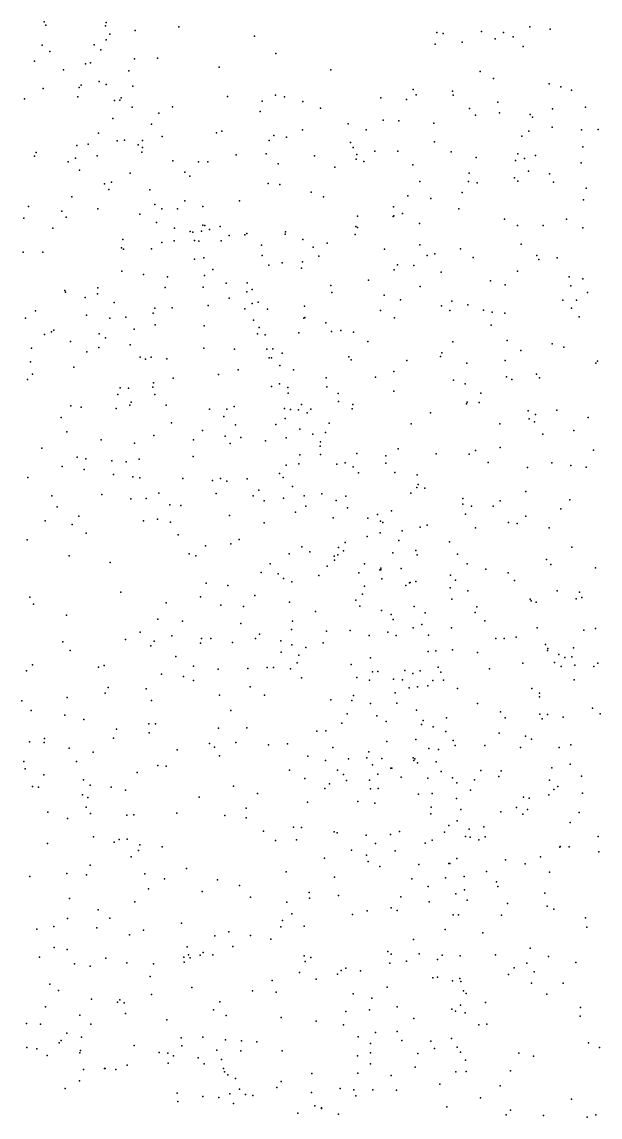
# Model space of a CAD drawing. Header units: metres. Extents: x -25 to 25, y -27.7 to 27.8.
# Drawn here: x 0.915 to 1.62, y -2.668 to -1.331 of the extents above; entities that cross this region are included whole.
import ezdxf

# ---------------------------------------------------------------- set-up
doc = ezdxf.new("R2010")
doc.units = ezdxf.units.M

msp = doc.modelspace()

# ---------------------------------------------------------------- linework, layer by layer
for p in [(0.9421, -1.3309, -6.7373), (0.9438, -1.3349, -7.0594), (1.0166, -1.3358, 18.9659), (1.0176, -1.3317, 7.6027), (1.1061, -1.337, 17.6273), (1.5345, -1.3371, 19.4045), (1.022, -1.3457, -6.2997), (1.053, -1.3412, -13.4648), (1.1985, -1.3484, -28.8094), (1.4209, -1.3438, -4.2212), (1.4287, -1.3451, -13.4152), (1.4757, -1.3425, 4.0323), (1.5022, -1.3438, -13.3788), (1.5143, -1.3491, 10.8195), (1.5594, -1.3398, -7.8215), (0.9396, -1.3593, -5.7966), (1.003, -1.3587, -7.162), (1.0174, -1.3526, -6.4427), (1.419, -1.3581, 11.0407), (1.4521, -1.3556, -22.7829), (1.492, -1.3515, 20.6842), (1.5265, -1.361, 12.1951), (0.9487, -1.367, -6.8142), (1.0109, -1.3652, -6.5182), (1.0523, -1.376, 17.6825), (1.0804, -1.3752, -7.2236), (1.2245, -1.3694, 17.5947), (0.9301, -1.3788, 20.5644), (0.9655, -1.3893, -6.9384), (0.9925, -1.382, 3.6382), (0.9983, -1.3807, -5.9698), (1.1554, -1.3862, -7.3138), (1.2919, -1.3896, 7.9109), (1.0092, -1.4036, -13.4501), (1.0451, -1.3908, -6.2125), (1.4737, -1.3915, 19.321), (1.4903, -1.3999, 8.6513), (0.9407, -1.4121, -5.746), (0.9847, -1.411, -7.0371), (0.987, -1.4083, -5.8814), (1.0174, -1.4075, -6.5983), (1.0501, -1.4095, -6.3701), (1.3922, -1.4135, 3.7665), (1.44, -1.4154, 8.4528), (1.5579, -1.4064, 20.8228), (1.5725, -1.4102, -2.4544), (1.5854, -1.4143, -13.3189), (0.9181, -1.4248, -13.4139), (0.9832, -1.4222, -5.0314), (1.0278, -1.4267, 24.2358), (1.0344, -1.4265, 18.9512), (1.0358, -1.4238, -6.0552), (1.1657, -1.422, 17.6609), (1.2081, -1.4276, -7.2444), (1.2241, -1.4204, -13.4626), (1.2353, -1.4224, 19.099), (1.2576, -1.4281, -4.5113), (1.3527, -1.4237, 8.069), (1.3842, -1.4258, -13.4271), (1.396, -1.42, -7.4755), (1.4411, -1.4203, -1.3885), (1.4953, -1.4289, -13.3852), (1.0492, -1.4349, -6.4859), (1.0818, -1.4424, 4.2241), (1.0987, -1.4348, -4.8233), (1.2053, -1.4404, -29.017), (1.2792, -1.4362, -23.3041), (1.4608, -1.4367, 17.5798), (1.4976, -1.4418, -7.552), (1.535, -1.4439, 12.3294), (1.5621, -1.4369, 4.1245), (1.6026, -1.435, -7.6283), (1.0256, -1.4489, -7.1228), (1.0728, -1.4559, -7.1967), (1.313, -1.4553, -7.456), (1.3555, -1.4507, 17.6106), (1.3747, -1.4519, 11.7851), (1.4174, -1.4544, 12.4522), (1.4684, -1.4448, 12.2463), (1.5379, -1.4472, 12.4619), (1.0082, -1.4667, -6.8707), (1.0859, -1.4707, -6.4292), (1.1524, -1.4662, -7.322), (1.1587, -1.4645, 20.6891), (1.2222, -1.4695, 4.4644), (1.2571, -1.4625, -22.6372), (1.3348, -1.4627, -7.4519), (1.5248, -1.4703, 12.1237), (1.5334, -1.4642, -1.5601), (1.5616, -1.4593, 20.9774), (1.5975, -1.4626, -4.2335), (1.6179, -1.4622, 19.5142), (0.9818, -1.4817, 4.0053), (0.9957, -1.4802, -13.4337), (1.0309, -1.476, -6.7518), (1.04, -1.4754, -6.6818), (1.0566, -1.4812, -6.0191), (1.0618, -1.4756, 17.7597), (1.0618, -1.4844, -6.5977), (1.2166, -1.4759, -7.3725), (1.2376, -1.4718, -1.3135), (1.3157, -1.4783, 12.4323), (1.3191, -1.4843, 12.3361), (1.4183, -1.4774, -7.5185), (1.5991, -1.4833, 12.0346), (0.9303, -1.4948, -13.4096), (0.9321, -1.4904, -5.6762), (0.9803, -1.4972, -22.298), (1.0065, -1.4944, -5.8376), (1.0613, -1.49, -6.8669), (1.176, -1.4932, 3.6913), (1.2129, -1.4918, -4.6949), (1.2718, -1.4946, -7.4188), (1.3234, -1.4928, -13.4442), (1.3452, -1.4889, -15.2892), (1.3736, -1.4887, 8.2128), (1.4384, -1.4895, -13.4117), (1.4691, -1.4965, 12.0243), (1.5199, -1.492, -1.874), (1.5414, -1.4941, -7.6096), (0.9712, -1.5016, -5.7453), (1.0991, -1.5004, 18.9568), (1.1304, -1.5016, -13.4554), (1.1416, -1.5017, -7.2488), (1.2275, -1.5044, 19.0518), (1.2966, -1.5082, 17.6711), (1.3228, -1.4984, 12.1865), (1.332, -1.5014, 12.5445), (1.3916, -1.5056, 12.0807), (1.5171, -1.5003, 8.8357), (1.5278, -1.4978, 24.3894), (1.597, -1.5028, -13.3131), (0.9849, -1.512, 18.8468), (1.047, -1.5157, -6.928), (1.1137, -1.5143, -7.1807), (1.1197, -1.5193, -6.211), (1.4603, -1.5154, -4.392), (1.5156, -1.5211, 21.2078), (1.5327, -1.5132, -2.2269), (1.5585, -1.5163, 11.9356), (1.0156, -1.5285, 17.8501), (1.0209, -1.5356, -15.3142), (1.0239, -1.5267, -6.6847), (1.071, -1.5359, -23.2885), (1.2154, -1.5282, 12.319), (1.2294, -1.5294, -13.4582), (1.4001, -1.5259, 12.6707), (1.4598, -1.5258, 10.9512), (1.4703, -1.5276, 21.638), (1.5198, -1.5254, 17.6196), (1.5633, -1.5264, 19.434), (1.6031, -1.534, -23.3559), (0.9755, -1.5447, 3.8236), (1.1135, -1.5493, -6.1058), (1.1802, -1.5492, 7.64), (1.2679, -1.539, 20.8373), (1.2828, -1.5446, 12.1092), (1.3856, -1.5433, 17.6682), (1.4139, -1.5466, 4.6875), (1.4521, -1.5393, 21.4072), (1.5999, -1.5483, -7.6812), (0.9228, -1.5565, 22.1381), (0.9635, -1.5622, -28.8316), (1.0073, -1.559, -5.7861), (1.0771, -1.5539, -6.87), (1.0854, -1.559, -7.0284), (1.1048, -1.5591, -6.6975), (1.1355, -1.5564, -6.4717), (1.3681, -1.5569, -13.4323), (1.448, -1.5591, -7.5742), (0.9172, -1.5704, 17.9971), (0.9687, -1.5694, 17.9293), (1.0585, -1.5656, -5.9333), (1.0791, -1.576, 7.5257), (1.3243, -1.5683, 24.2924), (1.3678, -1.5686, 11.9628), (1.3687, -1.5676, 21.0328), (1.379, -1.5649, -7.5296), (1.3997, -1.577, 8.5844), (1.5037, -1.5718, -7.6173), (1.5793, -1.5717, 3.8969), (0.9525, -1.5828, -13.407), (1.1011, -1.5827, -6.9523), (1.1202, -1.587, -6.7702), (1.1232, -1.5876, 12.3971), (1.1341, -1.5865, -6.6312), (1.1357, -1.5791, -4.8798), (1.1379, -1.5794, 24.1932), (1.1437, -1.5842, -6.1624), (1.1568, -1.5809, -6.3116), (1.1868, -1.5911, 12.6103), (1.1894, -1.5893, 17.7905), (1.2358, -1.59, 21.5879), (1.2362, -1.5871, 21.7953), (1.3212, -1.5906, 21.1872), (1.3224, -1.5806, -7.4837), (1.3241, -1.5819, 12.7167), (1.5196, -1.5796, 11.8141), (1.5509, -1.5797, -22.8649), (1.5992, -1.5822, 12.7607), (1.038, -1.5965, 21.9955), (1.0855, -1.6004, 21.76), (1.1005, -1.5983, 18.8885), (1.1255, -1.5979, 12.4913), (1.1305, -1.5986, 20.9357), (1.1578, -1.5984, -7.1655), (1.1675, -1.5917, 18.9544), (1.2072, -1.6034, -13.4555), (1.2576, -1.5966, 21.4313), (1.2872, -1.601, -7.3166), (1.4003, -1.6031, 3.7576), (1.5241, -1.6023, 19.3586), (0.9165, -1.6122, -5.5739), (0.9403, -1.612, 18.6966), (1.0361, -1.6068, -5.8406), (1.0388, -1.6085, -5.0627), (1.0731, -1.6081, -13.4424), (1.208, -1.6161, 12.6959), (1.2701, -1.6059, 11.9759), (1.2772, -1.6169, -13.4526), (1.3573, -1.6085, -29.2708), (1.4093, -1.6162, 11.5902), (1.4185, -1.6143, 19.2212), (1.4501, -1.6078, 12.8067), (1.5431, -1.6163, 13.2632), (1.1255, -1.6207, 12.1741), (1.1369, -1.619, -7.0878), (1.2159, -1.6279, -7.3796), (1.2323, -1.6251, -1.3543), (1.2558, -1.6315, 4.1735), (1.257, -1.6237, 19.0132), (1.3729, -1.6277, 17.7439), (1.393, -1.6284, -4.5928), (1.4653, -1.6186, -13.4061), (1.5456, -1.6212, -7.7587), (1.5677, -1.619, -13.3375), (1.0367, -1.6351, 21.4964), (1.0631, -1.6393, 17.9185), (1.0924, -1.6422, 21.3173), (1.1375, -1.6407, -6.0025), (1.1477, -1.6333, 22.1562), (1.3691, -1.6335, -13.4301), (1.4265, -1.6365, 22.0056), (1.5194, -1.6351, 10.8408), (1.5823, -1.642, 4.6884), (1.5991, -1.6445, -2.1182), (1.0076, -1.6557, -13.4171), (1.0896, -1.6554, 12.6173), (1.1361, -1.6548, -13.4444), (1.164, -1.6499, -6.8283), (1.1898, -1.6495, -7.3022), (1.1957, -1.6575, -6.2649), (1.2919, -1.6527, 3.8709), (1.3377, -1.6462, 4.5844), (1.4008, -1.6538, -23.4548), (1.4865, -1.6469, 11.5897), (1.5046, -1.652, 12.0116), (1.5844, -1.6532, 11.5255), (0.967, -1.6587, 18.0697), (0.9679, -1.6611, -5.6494), (0.9918, -1.6674, 7.393), (1.0071, -1.663, -5.7312), (1.1676, -1.6683, -6.0784), (1.1893, -1.6606, -6.5987), (1.2928, -1.6614, 4.3458), (1.3568, -1.6647, -7.5583), (1.3768, -1.6701, 12.8657), (1.5749, -1.6708, -7.7197), (1.5913, -1.6707, 17.6921), (1.6048, -1.6613, 24.2938), (0.9315, -1.6838, 21.2385), (1.0272, -1.6734, -6.5475), (1.0769, -1.6805, 12.0994), (1.0983, -1.68, -6.7342), (1.1419, -1.6771, 17.9093), (1.1866, -1.6811, 12.7752), (1.1956, -1.6749, -6.9732), (1.203, -1.6731, -6.4037), (1.2143, -1.6815, -13.4455), (1.2594, -1.6782, 17.8363), (1.3521, -1.6831, 11.6959), (1.4268, -1.6776, -7.6126), (1.4369, -1.6832, -13.4051), (1.4395, -1.672, 11.1502), (1.4589, -1.6763, 12.8896), (1.4781, -1.6829, 19.2541), (1.5854, -1.6804, 11.4383), (0.919, -1.6926, 22.5813), (0.9937, -1.6888, 23.8895), (1.0219, -1.6926, 12.5754), (1.0414, -1.6914, 18.0207), (1.0748, -1.6865, 18.7739), (1.1974, -1.6953, -6.7327), (1.2587, -1.6926, 11.7516), (1.2598, -1.6918, -7.1444), (1.2858, -1.6982, -7.4641), (1.3694, -1.6922, 19.1071), (1.4887, -1.6852, 17.7509), (1.5039, -1.6867, -13.3739), (1.5947, -1.6912, 22.058), (0.9508, -1.7092, 18.5119), (0.9536, -1.7074, 18.2025), (1.0091, -1.7116, 18.6444), (1.0516, -1.7062, 12.6829), (1.0773, -1.7006, -23.4446), (1.137, -1.7022, 11.9307), (1.2041, -1.7039, -6.2116), (1.2526, -1.7106, 18.9253), (1.2927, -1.709, 24.1459), (1.3039, -1.7077, -13.4298), (1.3193, -1.7097, 22.1646), (1.4873, -1.7014, -7.6308), (0.9425, -1.7124, 18.2888), (0.9739, -1.721, 12.4884), (1.0169, -1.7165, -29.1645), (1.2022, -1.7118, -6.8194), (1.2115, -1.7129, -7.2781), (1.337, -1.7211, 11.5835), (1.4406, -1.7214, 17.8106), (1.507, -1.72, -7.692), (1.5616, -1.7241, -4.5696), (0.9264, -1.7294, -6.2259), (0.9942, -1.7337, 12.1468), (1.0086, -1.7285, -13.3949), (1.0467, -1.7254, -5.1865), (1.1369, -1.7292, -5.0434), (1.1742, -1.7306, -6.0274), (1.2138, -1.7306, -6.997), (1.2208, -1.7302, -7.1781), (1.2324, -1.7355, 7.5983), (1.4271, -1.7351, -1.4471), (1.5237, -1.7322, 13.6983), (1.5759, -1.7282, 19.3727), (0.9254, -1.7461, 23.3562), (1.0589, -1.7403, -5.7987), (1.0655, -1.7426, 11.9593), (1.0723, -1.7403, -22.2383), (1.0915, -1.7424, 18.7013), (1.2163, -1.7411, 12.8884), (1.2193, -1.7411, -6.3403), (1.2295, -1.7505, -6.8972), (1.3138, -1.7398, 18.9917), (1.3167, -1.7437, 8.1028), (1.3844, -1.7443, -13.3988), (1.4254, -1.7395, 4.3808), (1.4577, -1.7478, 8.829), (1.5043, -1.7443, 11.3307), (1.615, -1.7476, 12.9328), (1.6172, -1.7453, 17.7446), (0.9277, -1.7611, -21.5549), (0.9783, -1.7524, 18.3885), (1.1548, -1.7616, 11.7725), (1.1788, -1.7557, 18.8108), (1.246, -1.7559, 11.6189), (1.3463, -1.7649, -22.606), (1.3687, -1.7576, 11.4445), (1.5062, -1.7644, 24.1511), (1.5428, -1.761, 17.7951), (0.9218, -1.7677, 12.422), (1.0345, -1.7778, 18.5492), (1.0447, -1.7782, 18.1681), (1.0745, -1.7769, -13.4027), (1.0755, -1.7718, 22.4851), (1.0992, -1.7661, -5.8549), (1.2192, -1.7762, -13.4218), (1.2291, -1.7728, 17.9601), (1.2394, -1.7774, -6.5555), (1.286, -1.7656, -7.4409), (1.2867, -1.7766, 11.5161), (1.4415, -1.7685, -7.6687), (1.4554, -1.7729, 19.168), (1.5125, -1.7677, 11.8754), (1.5461, -1.7654, -29.3847), (1.0318, -1.7859, 18.2864), (1.0771, -1.7858, 11.8611), (1.2398, -1.7844, -6.4121), (1.3007, -1.7847, 18.9202), (1.3687, -1.7818, 12.9693), (1.4749, -1.7841, -4.6998), (0.9744, -1.7998, 12.0091), (0.987, -1.8014, -5.6617), (1.0297, -1.8031, 23.5892), (1.0465, -1.799, 18.4639), (1.0481, -1.7952, 12.8165), (1.0908, -1.7988, 23.7543), (1.1438, -1.8037, -5.9171), (1.1648, -1.8039, 12.9199), (1.1738, -1.8004, -29.336), (1.2352, -1.8031, 22.348), (1.2423, -1.8043, -1.3851), (1.2522, -1.8047, -7.1548), (1.2561, -1.7982, -6.9902), (1.2671, -1.8038, -6.8625), (1.3009, -1.7945, -4.8891), (1.3176, -1.8033, 7.893), (1.3187, -1.7981, -13.4024), (1.4571, -1.7973, 11.2753), (1.4579, -1.7953, 11.4231), (1.4728, -1.7957, -13.3617), (1.5676, -1.8048, -7.7626), (0.9627, -1.8138, -13.3429), (1.1613, -1.8126, -6.6508), (1.236, -1.815, -6.2312), (1.2627, -1.8084, -6.64), (1.4133, -1.8083, 19.087), (1.5323, -1.8057, 10.8533), (1.5335, -1.8157, 11.2085), (1.5414, -1.8104, 22.222), (1.6055, -1.8139, 19.3554), (0.9696, -1.8313, 12.7598), (1.0972, -1.8203, 11.7325), (1.1353, -1.83, 18.1739), (1.1753, -1.8227, 11.5792), (1.2246, -1.8225, -6.1594), (1.2538, -1.828, 18.8058), (1.2897, -1.8209, -7.5134), (1.3896, -1.8215, 13.5295), (1.498, -1.8216, -7.7326), (1.54, -1.8194, 8.9386), (1.5883, -1.8298, -13.2677), (1.0114, -1.8414, 22.7921), (1.052, -1.8451, -13.378), (1.0756, -1.8359, -6.4302), (1.124, -1.8413, 18.5512), (1.1629, -1.8368, 18.6452), (1.182, -1.8382, -5.9736), (1.2119, -1.8424, 18.7142), (1.2373, -1.8387, 11.4362), (1.2698, -1.8341, 13.0161), (1.2792, -1.8436, 18.0419), (1.285, -1.8323, -6.9303), (1.5504, -1.8345, 19.2724), (0.9392, -1.8512, -5.8501), (1.169, -1.8457, -13.3956), (1.2788, -1.8488, -7.3971), (1.3233, -1.8578, 23.8918), (1.3737, -1.8521, -7.6208), (1.4201, -1.8583, -7.6794), (1.4606, -1.8586, 13.0478), (1.4683, -1.8543, 17.9229), (1.4982, -1.8504, -22.8655), (1.6121, -1.8538, 4.4013), (0.9822, -1.8623, -6.0558), (0.9927, -1.8645, 11.823), (1.0245, -1.8668, -6.2293), (1.0418, -1.868, 11.6836), (1.0577, -1.8649, 12.964), (1.1239, -1.8617, 18.369), (1.2374, -1.8721, 7.4766), (1.2525, -1.8707, 11.3356), (1.2538, -1.8594, -6.3097), (1.2789, -1.8592, -6.4669), (1.299, -1.871, -6.5748), (1.3091, -1.8695, -6.9966), (1.3586, -1.8606, 11.2565), (1.3586, -1.8697, 13.1007), (1.4835, -1.8687, -13.3321), (1.5613, -1.8691, -1.5099), (0.9637, -1.8737, -15.1839), (0.9908, -1.8776, -13.3339), (1.0265, -1.8834, -5.5306), (1.2289, -1.8824, -23.6482), (1.319, -1.8741, -6.8183), (1.3256, -1.8817, 13.3925), (1.3696, -1.8812, 22.3961), (1.3971, -1.884, -13.3523), (1.5317, -1.875, 23.9927), (1.5845, -1.8727, 11.0929), (1.6034, -1.8747, 13.0222), (0.9221, -1.8872, 12.8445), (1.0502, -1.8865, -5.7293), (1.0585, -1.8875, 7.2442), (1.1112, -1.8885, -5.8126), (1.1473, -1.891, -5.2635), (1.1569, -1.8886, 13.0521), (1.1649, -1.8915, -5.9175), (1.1895, -1.889, 18.2873), (1.2335, -1.8873, -13.387), (1.245, -1.8981, -6.1796), (1.3983, -1.8958, -7.242), (0.9511, -1.9097, 11.7348), (1.0121, -1.9078, 11.6064), (1.0817, -1.9062, 23.2508), (1.1516, -1.9067, -13.3617), (1.197, -1.9094, 18.4284), (1.2037, -1.9025, 18.5503), (1.2593, -1.9098, 22.517), (1.2809, -1.907, -6.3745), (1.3099, -1.9101, -7.1643), (1.3895, -1.9064, 11.142), (1.3967, -1.8994, 18.9533), (1.4065, -1.9003, 18.0334), (1.5297, -1.9042, 11.6459), (0.9579, -1.9231, 7.0907), (1.0477, -1.9133, -21.6564), (1.0662, -1.9129, 11.4845), (1.0953, -1.9205, 13.1081), (1.1086, -1.9213, -21.9468), (1.2104, -1.9156, 13.1283), (1.2339, -1.9125, 23.6443), (1.2613, -1.9221, 18.2218), (1.2981, -1.9153, -7.2527), (1.3121, -1.9242, -6.4864), (1.4526, -1.9128, -23.6668), (1.4527, -1.9197, 13.7732), (1.4634, -1.9221, -7.4581), (1.4897, -1.9224, 18.0068), (1.4985, -1.9156, 11.2986), (1.5722, -1.9256, -4.8077), (1.5835, -1.9144, 19.2355), (0.9843, -1.9345, -5.6232), (1.0802, -1.9382, -13.33), (1.1681, -1.9335, 11.2933), (1.2485, -1.9295, 11.2246), (1.2945, -1.9363, 8.3651), (1.3369, -1.9368, -7.6002), (1.3486, -1.9325, 18.1297), (1.3657, -1.9278, 18.819), (1.456, -1.9321, 13.1064), (1.5298, -1.9344, -7.7869), (0.943, -1.9401, 13.0354), (0.976, -1.9447, -13.2844), (1.0631, -1.9403, 11.3904), (1.0959, -1.9419, 23.0372), (1.2102, -1.9427, -5.9956), (1.3522, -1.9404, -6.8986), (1.3553, -1.9422, 13.1261), (1.4007, -1.9477, -13.3084), (1.4094, -1.9455, 23.7794), (1.4683, -1.9485, 19.0097), (1.5086, -1.942, -13.2645), (1.5191, -1.9435, 11.0398), (1.5582, -1.9485, 13.075), (0.9211, -1.9634, 11.597), (0.9932, -1.9552, 11.4747), (1.1053, -1.9572, -5.789), (1.1797, -1.9631, 22.7063), (1.3362, -1.9591, -22.4328), (1.3518, -1.9548, -7.0116), (1.3745, -1.9641, -7.6578), (1.3786, -1.9525, -1.4542), (1.4364, -1.9656, 18.1177), (1.1388, -1.9707, 22.8701), (1.1697, -1.9682, -5.9101), (1.2562, -1.9719, 23.49), (1.2659, -1.9778, -6.2088), (1.3012, -1.9728, 18.4643), (1.3072, -1.9767, -7.486), (1.3092, -1.9665, 18.6237), (1.3953, -1.9765, 11.0485), (1.5857, -1.9721, -13.187), (0.9726, -1.9829, 11.3858), (1.0225, -1.9909, 11.2966), (1.1188, -1.9806, 13.2358), (1.127, -1.983, 11.2188), (1.2178, -1.9925, 11.1293), (1.241, -1.9803, -6.1106), (1.2959, -1.9832, 8.1413), (1.296, -1.9881, 13.5162), (1.3003, -1.9816, -6.3491), (1.3326, -1.9925, 12.9502), (1.3675, -1.9793, 18.7099), (1.397, -1.9818, 18.2077), (1.4461, -1.981, 18.8761), (1.5549, -1.9875, 10.9545), (1.2065, -2.0031, 13.2536), (1.2275, -2.0048, -6.0257), (1.2871, -1.9956, -29.4256), (1.3257, -2.0035, 7.9452), (1.3516, -1.9998, 7.5409), (1.3528, -1.9979, 13.1996), (1.3528, -2, -7.1727), (1.3774, -1.9982, -6.7851), (1.4581, -1.9927, -7.7555), (1.4807, -1.9991, 12.7096), (1.5082, -2.0038, -4.9736), (1.5602, -1.9936, 23.7745), (1.6148, -1.9974, -29.4269), (1.1396, -2.0162, -6.1233), (1.1659, -2.0191, -5.5871), (1.2341, -2.0106, -5.3842), (1.2441, -2.0145, 23.3066), (1.2771, -2.0067, -13.3053), (1.354, -2.011, -6.5297), (1.3833, -2.0189, -7.0245), (1.3878, -2.0159, 18.5617), (1.3883, -2.0156, -6.9045), (1.3956, -2.0142, 18.4425), (1.4376, -2.0066, 23.6231), (1.444, -2.0127, 22.5373), (1.5158, -2.0131, 13.1567), (1.0356, -2.0274, -5.6922), (1.1989, -2.0315, -13.2863), (1.3304, -2.0298, -6.39), (1.3329, -2.02, -7.3425), (1.4371, -2.0218, -7.1327), (1.4589, -2.0256, 18.2797), (1.5677, -2.0255, 18.134), (1.5949, -2.0272, -13.1335), (0.9243, -2.0334, 11.2706), (0.9288, -2.0419, 11.1632), (1.0909, -2.0402, 13.3456), (1.1328, -2.0328, -5.9509), (1.1573, -2.0431, -5.868), (1.185, -2.0448, 13.3405), (1.2411, -2.0393, 11.0411), (1.3222, -2.0371, 11.0044), (1.3271, -2.0445, -7.5253), (1.3935, -2.0448, -6.7224), (1.4393, -2.0356, -22.7006), (1.4697, -2.0452, -7.2921), (1.5351, -2.0358, 18.978), (1.536, -2.0377, 18.2109), (1.5422, -2.0396, -7.5268), (1.5912, -2.0353, -7.8503), (1.5978, -2.0339, 19.1005), (0.969, -2.0552, 11.0863), (1.273, -2.0507, -6.1744), (1.3536, -2.0496, -7.6149), (1.3652, -2.0544, -7.2551), (1.4067, -2.0525, -6.8427), (1.4679, -2.052, 13.2275), (1.0806, -2.0603, 11.049), (1.1106, -2.0626, -13.2569), (1.1818, -2.0654, -23.8551), (1.2439, -2.0728, -6.063), (1.2449, -2.0627, 22.98), (1.3676, -2.0606, -6.6737), (1.392, -2.0706, -6.6089), (1.4029, -2.0667, 8.6602), (1.4388, -2.0709, -5.2242), (1.4796, -2.0622, 18.6478), (1.5434, -2.0708, 18.3302), (1.6146, -2.0716, 11.4967), (1.0411, -2.085, 14.3398), (1.059, -2.0762, 14.5581), (1.0978, -2.0807, 14.463), (1.134, -2.0837, 13.4601), (1.1454, -2.0838, 14.591), (1.1997, -2.0837, -5.9429), (1.2047, -2.0787, 10.9635), (1.2865, -2.0747, 13.3658), (1.3151, -2.0739, -6.2739), (1.3384, -2.0801, 10.9106), (1.3613, -2.0761, 13.3086), (1.3714, -2.0802, -15.1188), (1.4108, -2.0798, -7.0639), (1.493, -2.0836, -13.1778), (1.503, -2.0838, 18.541), (1.5178, -2.082, 18.4451), (1.6003, -2.0736, 18.2639), (0.9646, -2.088, 14.3996), (0.9736, -2.0983, 14.6446), (1.0722, -2.0928, 14.6401), (1.076, -2.0872, 10.9535), (1.1327, -2.0897, 6.9828), (1.1719, -2.0886, 14.3531), (1.2308, -2.0865, 13.382), (1.2443, -2.0915, 14.5758), (1.2612, -2.0949, 14.3509), (1.2822, -2.0889, -13.2498), (1.4106, -2.0995, -6.6768), (1.4199, -2.0989, -6.9958), (1.4401, -2.0976, -7.7679), (1.5535, -2.0912, 22.6655), (1.5559, -2.0983, -13.1079), (1.5564, -2.0959, 23.4057), (1.5879, -2.095, 10.7619), (1.1025, -2.1056, -1.3235), (1.2311, -2.1004, 13.4644), (1.2528, -2.1042, 7.1721), (1.3402, -2.1075, -6.3362), (1.4708, -2.1009, 10.8088), (1.57, -2.1035, 13.2092), (1.5772, -2.1069, 18.8661), (1.5859, -2.1061, -7.8677), (0.9202, -2.1234, 13.5477), (0.9278, -2.116, 14.305), (1.0084, -2.1187, -13.1818), (1.0152, -2.1167, 14.226), (1.1242, -2.1177, 14.7048), (1.1544, -2.1211, 13.5388), (1.1905, -2.1204, 14.2029), (1.2141, -2.1193, -13.2211), (1.2218, -2.1193, 13.1585), (1.2425, -2.121, 14.6788), (1.2508, -2.1134, 10.889), (1.3164, -2.1155, 8.4341), (1.3425, -2.1244, 14.4906), (1.3489, -2.1241, -7.6002), (1.3818, -2.1229, -6.4923), (1.4007, -2.1232, 23.2163), (1.4226, -2.1189, -6.7845), (1.4259, -2.1249, 13.3621), (1.4851, -2.1207, 8.8083), (1.5261, -2.1139, 12.5567), (1.5646, -2.1131, 18.7561), (1.5727, -2.1181, -23.0088), (1.5895, -2.1163, -5.1491), (1.6124, -2.1178, 18.9479), (1.6173, -2.1138, -13.0075), (1.0849, -2.1274, -5.7478), (1.1121, -2.1304, 10.8751), (1.124, -2.1352, 1.923), (1.2561, -2.1318, -6.0998), (1.3236, -2.1313, -5.571), (1.3388, -2.1347, 14.6183), (1.3682, -2.1334, 13.4257), (1.3791, -2.1344, -7.7143), (1.3918, -2.1264, 22.854), (1.4162, -2.1352, -5.4126), (1.4293, -2.1346, -6.9322), (1.5884, -2.1342, 18.5367), (1.0164, -2.1507, 13.6249), (1.02, -2.1436, -5.6729), (1.0662, -2.1451, 14.1171), (1.156, -2.1529, 14.1004), (1.1934, -2.143, 14.7613), (1.3702, -2.1503, -7.3567), (1.3871, -2.144, 7.7305), (1.3975, -2.1429, -13.1559), (1.4102, -2.1416, 14.3238), (1.4464, -2.145, 14.4012), (1.5368, -2.145, 10.6964), (1.5461, -2.1504, -1.5592), (0.9148, -2.1598, -13.0826), (0.97, -2.1558, -5.6169), (1.0727, -2.1597, 1.7166), (1.2109, -2.1532, -5.963), (1.2917, -2.1585, 10.7987), (1.3173, -2.1594, 13.5099), (1.3194, -2.1536, -6.2469), (1.3401, -2.1631, -7.5403), (1.3721, -2.1629, -6.4235), (1.4707, -2.163, -7.8185), (1.5463, -2.1549, -7.193), (0.9262, -2.1719, -23.7503), (0.9673, -2.1776, 10.8122), (1.1696, -2.1717, 10.8036), (1.3116, -2.1759, 14.0776), (1.3479, -2.1784, -1.4569), (1.3964, -2.1712, 14.1428), (1.4986, -2.1732, -13.0638), (1.5468, -2.1764, -12.997), (1.556, -2.1765, -6.9218), (1.611, -2.1688, 11.0339), (1.6202, -2.1758, 10.6089), (0.9902, -2.1829, 14.8606), (1.0695, -2.188, 14.0132), (1.0778, -2.1882, 10.7875), (1.1892, -2.1929, 6.7053), (1.3052, -2.1872, 1.9693), (1.3594, -2.1852, 1.8032), (1.4025, -2.189, -7.2457), (1.4045, -2.184, -6.5633), (1.4165, -2.1917, -7.7827), (1.4328, -2.1807, -7.0111), (1.5045, -2.1808, 14.2915), (1.5496, -2.1817, 13.3097), (1.5752, -2.1799, -7.892), (0.9424, -2.2059, -2.5863), (1.0267, -2.2054, 13.7356), (1.0303, -2.1947, -13.1178), (1.07, -2.199, 14.8884), (1.1547, -2.1933, -13.1376), (1.2748, -2.197, 13.6005), (1.2854, -2.1964, 6.9989), (1.4321, -2.1973, 13.466), (1.4971, -2.1994, 10.6264), (1.5294, -2.2029, 14.5105), (0.9241, -2.2099, -2.3489), (0.9418, -2.2106, -13.0375), (0.9726, -2.2177, 13.9809), (1.1044, -2.2198, -5.772), (1.1438, -2.212, 13.9076), (1.1498, -2.2164, 13.7393), (1.1758, -2.2107, -24.0534), (1.2156, -2.2136, 6.4494), (1.239, -2.2123, 13.93), (1.2943, -2.2171, 8.0988), (1.36, -2.2095, -6.3576), (1.3954, -2.2072, 10.6645), (1.4114, -2.2183, 14.0343), (1.4231, -2.2194, -7.1591), (1.4411, -2.2082, -6.9285), (1.4434, -2.2144, -6.8576), (1.4797, -2.2146, 13.8723), (1.523, -2.2171, 14.1459), (1.5367, -2.2067, -6.681), (1.5701, -2.2169, 14.4238), (1.5847, -2.2137, -5.4098), (1.0019, -2.2228, 13.8827), (1.1559, -2.2272, -21.7173), (1.2636, -2.2276, -6.1102), (1.285, -2.2327, 13.8388), (1.3133, -2.2307, -6.213), (1.3357, -2.2296, 13.9581), (1.3379, -2.222, -6.0944), (1.3541, -2.2305, -5.9021), (1.3923, -2.2297, 7.1335), (1.3931, -2.2326, -6.4738), (1.3943, -2.2309, -7.3231), (0.9171, -2.234, -5.5748), (0.9188, -2.2431, 13.8584), (0.9812, -2.2339, -5.6361), (1.0805, -2.2387, -13.0772), (1.0908, -2.2395, 10.7071), (1.2413, -2.2445, -6.03), (1.2997, -2.2446, 13.7505), (1.3426, -2.2381, -7.6552), (1.3651, -2.242, -7.4428), (1.3662, -2.242, 13.6224), (1.3976, -2.2358, -13.0261), (1.4204, -2.2344, -22.3951), (1.4262, -2.2463, 10.584), (1.4749, -2.2449, 14.7233), (1.4996, -2.2453, -6.509), (1.5614, -2.2416, 13.3858), (1.5839, -2.2374, 14.2176), (0.9417, -2.2502, -2.8068), (0.9899, -2.2563, -2.6124), (1.0555, -2.2473, -5.7161), (1.2599, -2.2548, 10.6553), (1.3072, -2.2499, -13.0511), (1.3108, -2.2572, -29.4287), (1.339, -2.2566, -6.279), (1.3491, -2.2493, 6.8173), (1.3777, -2.2533, 6.6588), (1.41, -2.2544, -6.2934), (1.4402, -2.2541, -7.8271), (1.4669, -2.2563, 8.705), (1.4968, -2.2525, -12.9251), (1.5585, -2.2568, 10.4989), (1.5976, -2.2519, -7.9404), (0.9277, -2.2645, -12.9735), (0.9349, -2.2652, 10.6963), (0.9981, -2.263, -2.5137), (1.0235, -2.2652, -21.4315), (1.0412, -2.2688, 6.3229), (1.173, -2.2641, 14.9516), (1.2021, -2.2731, -13.0356), (1.2844, -2.2668, -22.0498), (1.29, -2.2611, 6.3197), (1.34, -2.2674, 10.5861), (1.3495, -2.2668, 14.8669), (1.4152, -2.2731, 13.6985), (1.4456, -2.2601, -6.7996), (1.4619, -2.2689, 6.4766), (1.5636, -2.2681, 14.035), (1.5687, -2.2645, -12.8019), (1.5987, -2.2727, -1.6393), (0.9889, -2.2746, 14.9788), (0.9953, -2.2779, -2.7131), (1.1309, -2.2775, 10.6349), (1.2632, -2.2837, 14.95), (1.3246, -2.2828, -12.9865), (1.3453, -2.2849, 7.8533), (1.3985, -2.2737, -12.9582), (1.4451, -2.2793, 6.2913), (1.5266, -2.2774, 13.4971), (1.5337, -2.2789, 13.945), (1.5576, -2.2745, 14.679), (0.9464, -2.296, -2.8756), (0.9932, -2.2897, -2.3282), (0.9986, -2.2974, 10.6506), (1.043, -2.2994, -24.2231), (1.0514, -2.299, -12.997), (1.1038, -2.2972, -5.7723), (1.1625, -2.2999, -5.869), (1.1886, -2.2909, -1.3802), (1.4137, -2.298, 10.4863), (1.4142, -2.2898, -7.2853), (1.4505, -2.2925, -7.02), (1.499, -2.2954, 13.7847), (1.5183, -2.29, -5.7155), (1.526, -2.2984, -7.9137), (1.5318, -2.2926, 13.5829), (1.5948, -2.2961, 13.4463), (0.9706, -2.3036, -2.254), (1.1886, -2.3026, 13.2975), (1.4357, -2.3123, -6.6355), (1.4458, -2.3064, -7.1062), (1.5837, -2.3085, 13.8666), (1.0022, -2.3261, -5.6652), (1.2095, -2.3189, 15.0093), (1.2462, -2.314, 10.5545), (1.2558, -2.3144, 12.8129), (1.2956, -2.3198, 8.2765), (1.2995, -2.3212, -6.1746), (1.3347, -2.3238, -6.2541), (1.3644, -2.3232, -7.4894), (1.3754, -2.3195, -7.7749), (1.4304, -2.3202, -7.2027), (1.4558, -2.3255, -6.9297), (1.4603, -2.3165, -1.5671), (1.4615, -2.3263, 10.4006), (1.4783, -2.3139, -12.837), (1.4801, -2.3259, 2.1906), (1.6177, -2.3257, 10.3195), (0.9461, -2.3341, 15.0321), (1.0275, -2.3324, -2.7705), (1.0334, -2.3291, -2.3719), (1.0434, -2.3288, -2.6624), (1.0585, -2.3359, -2.5355), (1.0858, -2.338, -12.9471), (1.2242, -2.3305, -12.957), (1.25, -2.3295, -6.0616), (1.3463, -2.3341, -7.5909), (1.4068, -2.3337, 14.9016), (1.4154, -2.3299, -6.5373), (1.4722, -2.3295, 7.0433), (1.5711, -2.3388, 13.7162), (1.5715, -2.3378, -12.6752), (1.5824, -2.3383, 14.7568), (1.0481, -2.3503, 15.0623), (1.0571, -2.3427, 10.584), (1.284, -2.352, -12.9099), (1.317, -2.3423, 13.6884), (1.3354, -2.3483, 10.4372), (1.3703, -2.3429, 6.1705), (1.4456, -2.3523, -6.7238), (1.5476, -2.3503, 1.7201), (1.6186, -2.3445, 13.5545), (0.998, -2.3604, -12.8942), (1.1157, -2.3646, -5.7904), (1.3372, -2.3559, -7.6695), (1.3515, -2.3621, 8.4665), (1.3989, -2.3596, -6.4594), (1.4358, -2.3584, -15.1294), (1.4368, -2.3586, -12.7972), (1.505, -2.3542, -12.7371), (1.5289, -2.3591, -6.2221), (0.9243, -2.3743, -2.1104), (0.9695, -2.3706, 2.2806), (0.9937, -2.3722, -2.8853), (1.0649, -2.371, -2.4262), (1.0886, -2.3773, -2.5834), (1.1534, -2.3784, -5.8581), (1.2372, -2.3689, 10.4771), (1.2961, -2.3753, 1.6985), (1.3905, -2.3771, -7.3919), (1.4314, -2.3761, -7.8807), (1.4545, -2.3746, -22.5562), (1.4817, -2.3683, 7.1989), (1.5584, -2.3692, -5.8695), (1.0693, -2.3893, -2.7313), (1.1349, -2.3927, 10.4958), (1.1801, -2.3853, 6.2021), (1.4104, -2.3866, -7.322), (1.4548, -2.3906, -6.9832), (1.4939, -2.3811, 10.2813), (1.4954, -2.3867, -22.813), (0.973, -2.4012, -5.642), (1.0527, -2.4055, -2.8155), (1.1936, -2.3998, 13.0722), (1.2382, -2.4058, 13.5334), (1.2651, -2.3941, 15.0629), (1.2656, -2.4007, 2.319), (1.3012, -2.3976, 12.6771), (1.3771, -2.3991, 14.9984), (1.4116, -2.4052, -6.5212), (1.4441, -2.3956, -7.1306), (1.4579, -2.4035, -6.8666), (1.5528, -2.3949, -7.978), (1.008, -2.4153, -2.2173), (1.2442, -2.4199, -6.0517), (1.3359, -2.4164, -7.5944), (1.3652, -2.4126, 10.3268), (1.3727, -2.416, -7.4622), (1.5074, -2.4073, 14.9135), (1.5558, -2.4105, 10.2185), (1.5637, -2.4143, -12.5776), (0.9703, -2.4256, -2.9793), (1.0221, -2.4251, -12.8027), (1.1094, -2.4315, -12.799), (1.2326, -2.428, -12.7981), (1.318, -2.421, -6.2209), (1.441, -2.4213, -6.6746), (1.4474, -2.4212, -6.7447), (1.5001, -2.4218, 2.3774), (1.6023, -2.4249, -6.0187), (0.933, -2.4388, 10.5207), (0.9537, -2.4356, 15.1215), (1.0064, -2.437, 6.2886), (1.0462, -2.4457, -5.7158), (1.0632, -2.4401, 10.4736), (1.1502, -2.447, 10.4204), (1.1673, -2.442, 15.1242), (1.1935, -2.4465, -1.3776), (1.2305, -2.4357, 10.3935), (1.2591, -2.435, -24.1659), (1.4313, -2.4393, -7.2231), (1.477, -2.4431, -24.0336), (1.604, -2.4363, 6.6304), (1.1163, -2.4601, -2.3994), (1.172, -2.4598, 2.4989), (1.2184, -2.4509, -5.9867), (1.3927, -2.4513, -7.3923), (0.9362, -2.4729, 3.0242), (0.9541, -2.4613, -2.0963), (0.9699, -2.4635, -12.7131), (1.1122, -2.473, -5.7943), (1.1181, -2.47, -2.7476), (1.1201, -2.4736, -12.7247), (1.1322, -2.4706, -2.6705), (1.136, -2.4673, -2.4977), (1.1476, -2.4702, -2.5824), (1.2591, -2.4713, 2.9307), (1.2671, -2.4732, 2.7534), (1.3612, -2.466, 7.673), (1.3653, -2.4693, 15.0687), (1.3994, -2.469, -6.4684), (1.4277, -2.4705, 8.5934), (1.4494, -2.4713, 7.413), (1.4925, -2.47, 2.7024), (1.535, -2.462, 2.5396), (1.5574, -2.4719, 8.7441), (0.9791, -2.4811, 2.6202), (0.9979, -2.4839, 2.8377), (1.017, -2.4743, 15.165), (1.0429, -2.4799, -12.7221), (1.0752, -2.4811, -2.8584), (1.1128, -2.479, 2.7186), (1.2604, -2.4783, -29.3819), (1.31, -2.4865, -7.7412), (1.3635, -2.4804, -7.5007), (1.3841, -2.4779, -7.9165), (1.4219, -2.4756, -7.2883), (1.5155, -2.4861, 2.8563), (1.5309, -2.4804, 10.1311), (1.5906, -2.4795, 6.1118), (1.0713, -2.4967, -2.2562), (1.2536, -2.4916, -6.0931), (1.274, -2.4996, 7.9194), (1.2998, -2.4935, -6.1918), (1.3044, -2.4891, -12.6584), (1.3277, -2.4895, 10.2549), (1.416, -2.4981, -6.5468), (1.4217, -2.4974, 10.1672), (1.4489, -2.4988, -7.9763), (1.5085, -2.4941, -12.5479), (1.5399, -2.4908, 14.9692), (0.949, -2.5059, -12.6569), (0.9594, -2.5135, -5.6356), (1.122, -2.5101, -2.812), (1.2201, -2.5015, -12.665), (1.3604, -2.5095, 13.6852), (1.4402, -2.5018, -12.5876), (1.4503, -2.5028, -6.7799), (1.5367, -2.5047, -29.3727), (1.5753, -2.5046, -12.4905), (0.9995, -2.5243, 1.6731), (1.0344, -2.5252, -2.1662), (1.073, -2.5186, -12.6557), (1.1962, -2.5142, 13.2971), (1.2251, -2.5157, 10.309), (1.3189, -2.5176, 6.1284), (1.3417, -2.523, -7.8447), (1.4535, -2.5142, -7.0573), (1.4569, -2.5173, 15.0584), (1.5551, -2.5182, 7.0032), (0.9436, -2.5337, -2.051), (1.0316, -2.5277, 10.4159), (1.0396, -2.5286, -5.7159), (1.1485, -2.5372, -12.627), (1.1562, -2.5276, -5.8809), (1.31, -2.5391, -7.6833), (1.3389, -2.5371, -6.2974), (1.3727, -2.5335, -6.3905), (1.4393, -2.5365, -6.6779), (1.4436, -2.5388, -7.1433), (1.4501, -2.5315, 3.1022), (1.4556, -2.5407, -6.9215), (1.4805, -2.5283, 10.0822), (1.5964, -2.5343, -1.7563), (0.9204, -2.554, 23.9993), (0.9855, -2.5439, -3.0437), (1.0412, -2.5418, -2.962), (1.0916, -2.5493, -2.882), (1.1638, -2.544, -2.4559), (1.2311, -2.5467, -12.6088), (1.2738, -2.5509, -6.1556), (1.3931, -2.548, -7.3994), (1.5961, -2.5451, 13.8878), (0.9376, -2.5547, 15.2086), (0.9696, -2.5658, 23.9152), (0.9989, -2.5549, -12.6071), (1.3072, -2.5557, -7.7581), (1.3463, -2.5647, -7.5539), (1.3727, -2.5636, -7.4715), (1.4721, -2.5556, -12.5238), (1.482, -2.5547, 13.7848), (0.9604, -2.5775, -24.5967), (0.9628, -2.5747, 24.0874), (0.9874, -2.5708, 23.8107), (1.0519, -2.5806, 23.893), (1.1091, -2.5716, 10.3441), (1.1355, -2.5704, -15.2512), (1.1631, -2.5737, -2.7198), (1.1827, -2.5749, -2.6037), (1.2016, -2.5764, 13.0921), (1.3251, -2.5701, 10.1606), (1.3402, -2.5784, -12.5447), (1.3785, -2.5746, -1.5897), (1.4139, -2.5756, -7.3229), (1.4388, -2.5721, 12.4577), (1.606, -2.5776, 14.9889), (0.9209, -2.5832, -21.5104), (0.933, -2.5848, -3.111), (0.9457, -2.593, 23.6164), (0.9856, -2.5898, -2.088), (0.9861, -2.587, 23.6959), (1.0821, -2.5895, 23.8), (1.0929, -2.5901, 24.0356), (1.0998, -2.5935, 15.2327), (1.1101, -2.5811, -12.5803), (1.1528, -2.5863, -22.1243), (1.1818, -2.5874, -2.5305), (1.2325, -2.5871, -6.0496), (1.3244, -2.5933, 15.1735), (1.3401, -2.5899, -7.9185), (1.3977, -2.5906, -6.503), (1.4183, -2.5845, -22.5656), (1.4457, -2.583, 15.1153), (1.4497, -2.589, -7.0423), (1.5211, -2.5903, 10.0071), (1.5389, -2.594, -8.0973), (1.6194, -2.5832, -8.1247), (1.0433, -2.6048, -12.5594), (1.0934, -2.6025, -2.2493), (1.1299, -2.5958, -2.8349), (1.1372, -2.603, 23.9442), (1.1585, -2.5979, -5.8978), (1.34, -2.6033, -6.326), (1.3945, -2.6072, -8.0161), (1.4558, -2.5987, 1.7692), (0.99, -2.61, 15.259), (1.0156, -2.6089, 24.1626), (1.0164, -2.6087, 10.3625), (1.0292, -2.61, -3.0085), (1.1608, -2.609, 6.212), (1.1621, -2.6131, -2.3686), (1.1659, -2.6166, 23.7971), (1.1755, -2.6211, 24.0317), (1.2684, -2.6151, -12.535), (1.3245, -2.6147, -7.616), (1.3653, -2.6173, -6.4023), (1.4441, -2.6131, -6.8029), (1.4568, -2.6127, -8.0739), (1.5109, -2.6116, -12.4505), (0.9674, -2.6333, 23.5154), (0.9851, -2.624, -12.5248), (1.1804, -2.6342, -2.4771), (1.2259, -2.6319, 12.9502), (1.2311, -2.6249, 10.1828), (1.303, -2.6333, -7.6863), (1.4245, -2.6281, -7.2588), (1.4981, -2.6302, -23.0897), (1.1043, -2.639, -12.5145), (1.1355, -2.6429, -2.3075), (1.1552, -2.6443, 24.151), (1.1684, -2.6399, -2.7602), (1.1877, -2.6405, -5.9587), (1.1967, -2.6419, -2.5741), (1.2683, -2.6381, 8.3116), (1.3198, -2.635, 13.5532), (1.3223, -2.6421, -7.8261), (1.3429, -2.6351, 10.0743), (1.3719, -2.6354, -12.4798), (1.4745, -2.6447, 7.2453), (1.5852, -2.6464, -15.2148), (1.1052, -2.6492, -2.8987), (1.1729, -2.6518, 15.2706), (1.2722, -2.6545, 23.8012), (1.2802, -2.6579, -6.2063), (1.2803, -2.6568, 23.8938), (1.4331, -2.6556, -7.1867), (1.511, -2.6599, 9.9387), (1.2515, -2.6635, -6.1418), (1.3011, -2.6647, -7.761), (1.5056, -2.6654, -8.1447), (1.5512, -2.6661, -24.1225), (1.6045, -2.6682, 9.9058), (1.615, -2.6654, -12.3797)]:
    msp.add_point(p)

doc.saveas('drawing.dxf')
